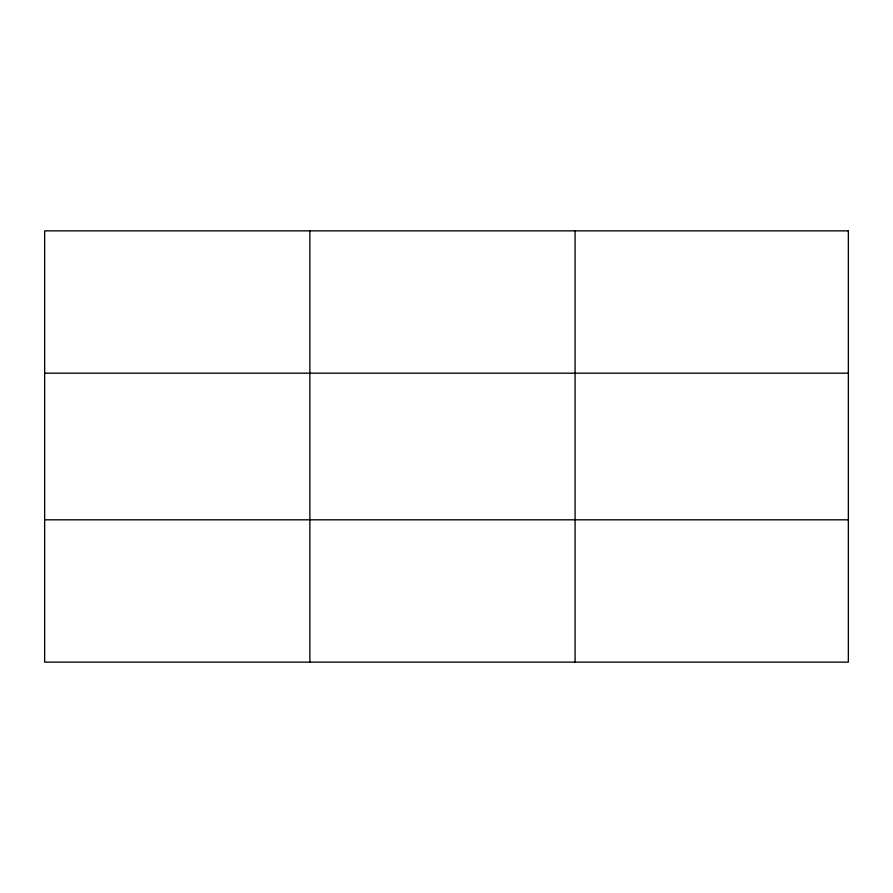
<?xml version="1.0" encoding="UTF-8"?>
<svg xmlns="http://www.w3.org/2000/svg" width="893" height="893" viewBox="0 0 893 893"><rect width="100%" height="100%" fill="white"/><g stroke="black" fill="none" stroke-linecap="round" stroke-linejoin="round"><path stroke-width="1.34" d="M309.871 662.137L309.871 230.863M575.092 662.137L575.092 230.863M44.65 373.185L848.35 373.185M44.65 519.815L848.35 519.815M848.35 230.863L848.35 662.137L44.65 662.137L44.65 230.863L848.35 230.863"/></g></svg>
